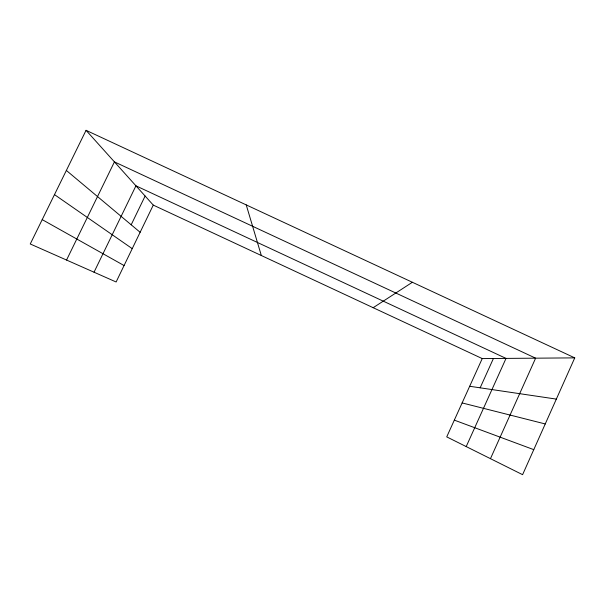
<?xml version="1.0" encoding="UTF-8"?>
<svg xmlns="http://www.w3.org/2000/svg" width="605" height="605" viewBox="0 0 605 605"><rect width="100%" height="100%" fill="white"/><g stroke="black" fill="none" stroke-linecap="round" stroke-linejoin="round"><path stroke-width="0.91" d="M574.75 357.873L522.591 474.683L446.732 436.878L482.23 358.584L574.75 357.873L86.061 130.317L30.25 243.981L116.122 281.983L153.269 205.103L86.061 130.317M490.458 458.673L535.622 358.175L114.428 161.883L66.55 260.044M466.205 446.581L506.03 358.402L135.944 185.818L94.025 272.205M480.151 387.82L493.423 358.493M131.187 224.788L145.117 196.028M373.172 307.703L412.383 282.27M469.677 386.27L556.343 399.103M462.122 402.93L545.241 423.954M454.325 420.135L533.769 449.651M153.269 205.103L482.23 358.584M42.214 219.623L124.063 265.542M54.488 194.621L132.23 248.647M66.361 170.444L140.133 232.29M246.227 204.898L261.33 255.522"/></g></svg>
